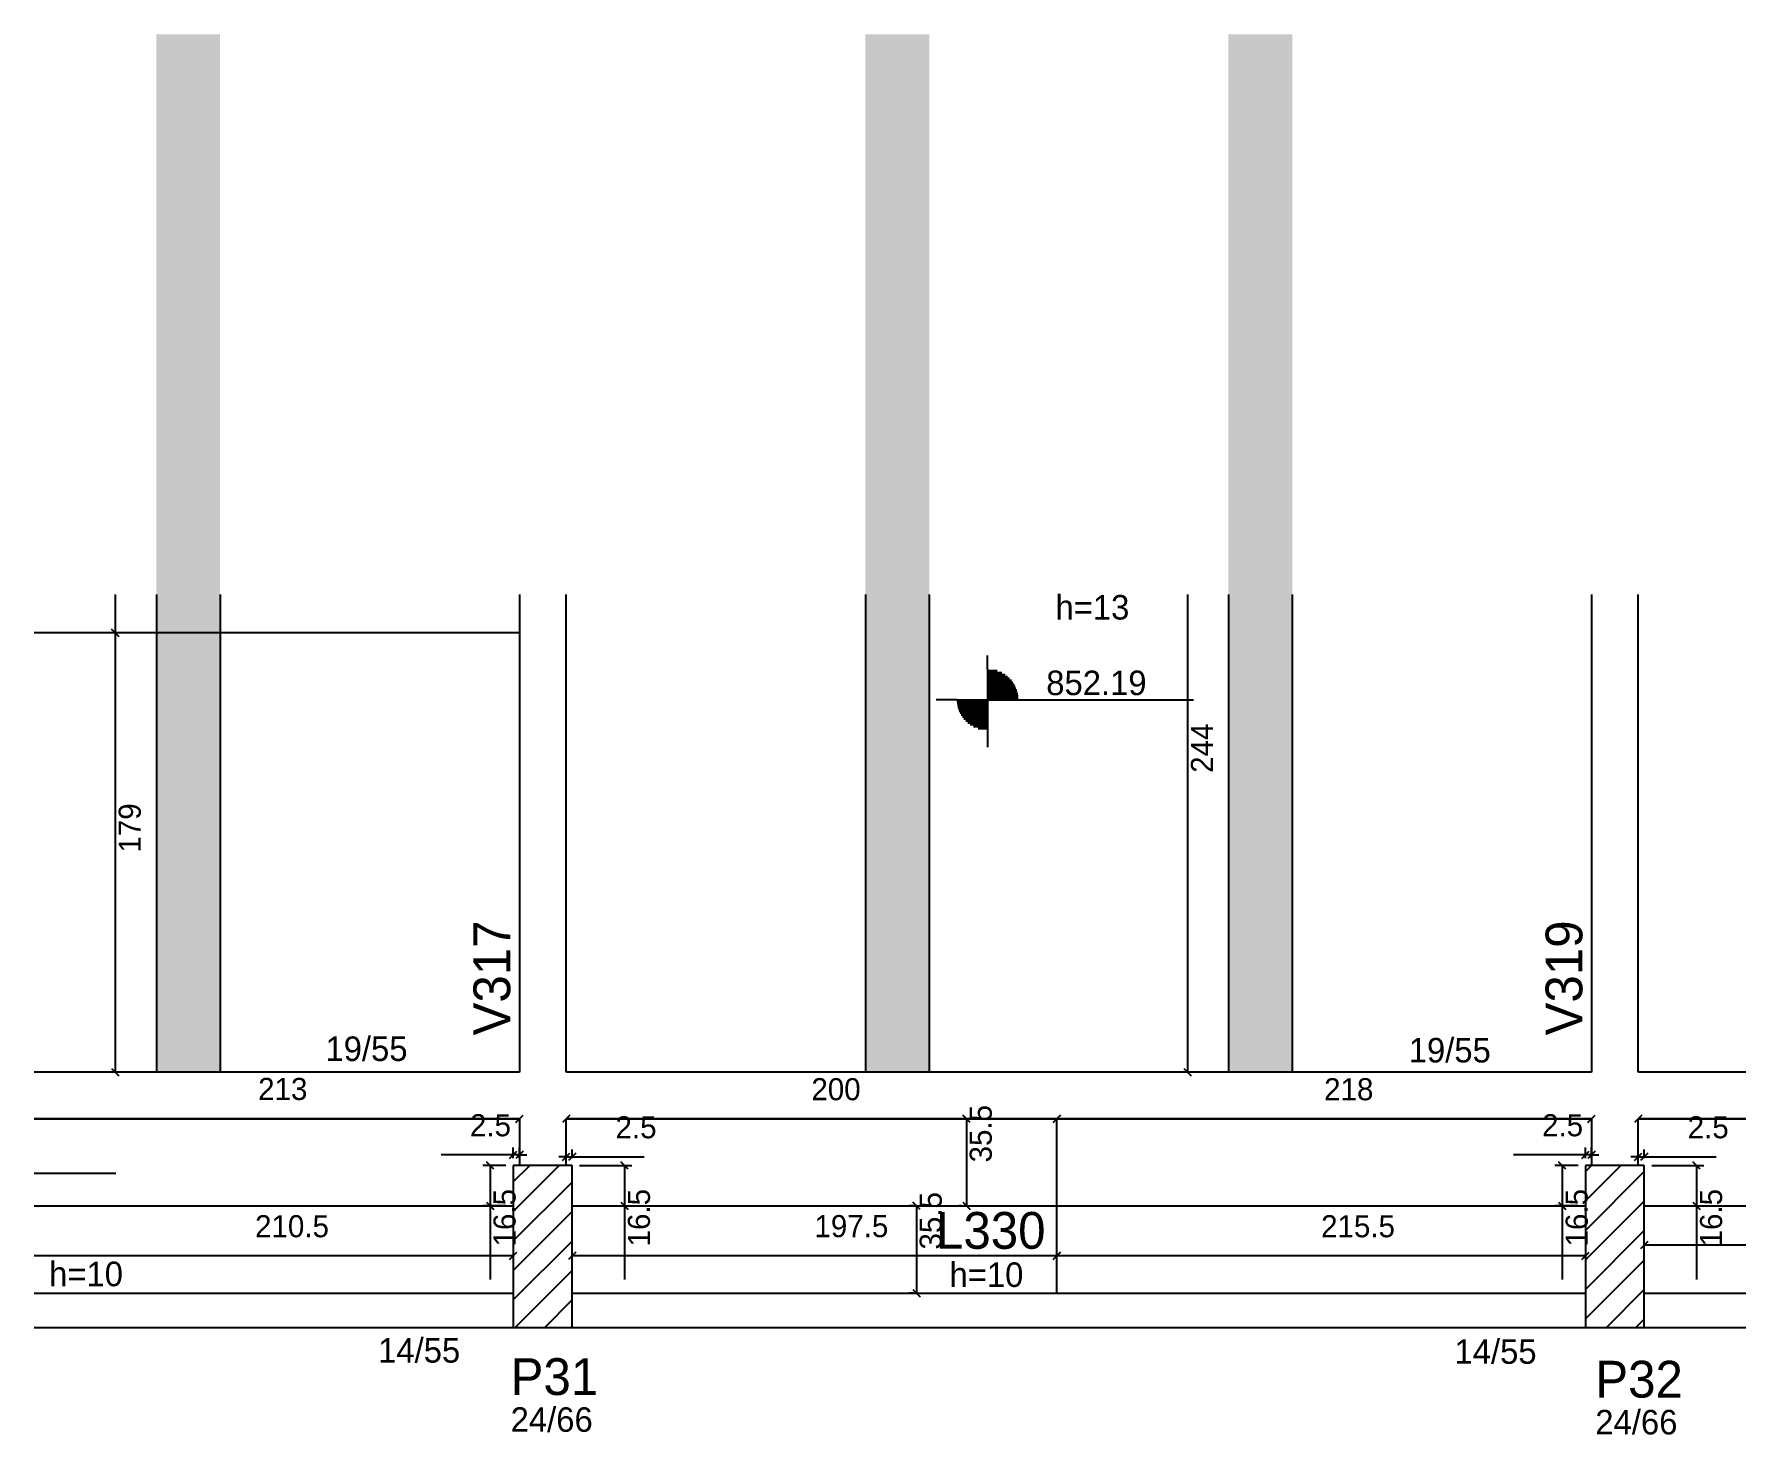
# Model space of a CAD drawing. Header units: metres. Extents: x 4261 to 4959, y 1520 to 2091.
import ezdxf

# ---------------------------------------------------------------- set-up
doc = ezdxf.new("R2010")
doc.units = ezdxf.units.M
for name, color, linetype in [('3', 7, 'Continuous'), ('4', 7, 'Continuous'), ('7', 7, 'Continuous'), ('Hachura', 7, 'Continuous'), ('Painéis', 7, 'Continuous')]:
    doc.layers.add(name, color=color, linetype=linetype)

msp = doc.modelspace()

# ---------------------------------------------------------------- hatches: boundary and pattern name
at = {"layer": 'Hachura'}
h = msp.add_hatch(color=7, dxfattribs=at)
h.dxf.hatch_style = 1
h.paths.add_polyline_path([(4311.08, 1667.94), (4337.08, 1667.94), (4337.08, 2090.94), (4311.08, 2090.94), (4311.08, 1667.94)])
h = msp.add_hatch(color=7, dxfattribs=at)
h.dxf.hatch_style = 1
h.paths.add_polyline_path([(4600.08, 1667.94), (4626.08, 1667.94), (4626.08, 2090.94), (4600.08, 2090.94), (4600.08, 1667.94)])
h = msp.add_hatch(color=7, dxfattribs=at)
h.dxf.hatch_style = 1
h.paths.add_polyline_path([(4748.08, 1667.94), (4774.08, 1667.94), (4774.08, 2090.94), (4748.08, 2090.94), (4748.08, 1667.94)])

# ---------------------------------------------------------------- linework, layer by layer
at = {"layer": '3', "color": 3, "lineweight": 25}
for p, q in [((4649.91, 1832.25), (4649.91, 1837.76)), ((4649.91, 1832.25), (4649.91, 1807.25)), ((4649.91, 1831.65), (4653.76, 1831.65)), ((4649.91, 1830.85), (4655.66, 1830.85)), ((4649.91, 1830.06), (4656.99, 1830.06)), ((4649.91, 1829.27), (4658.02, 1829.27)), ((4649.91, 1828.47), (4658.87, 1828.47)), ((4649.91, 1827.68), (4659.58, 1827.68)), ((4649.91, 1826.89), (4660.18, 1826.89)), ((4649.91, 1826.1), (4660.69, 1826.1)), ((4649.91, 1825.3), (4661.11, 1825.3)), ((4649.91, 1824.51), (4661.47, 1824.51)), ((4649.91, 1823.72), (4661.77, 1823.72)), ((4649.91, 1822.92), (4662, 1822.92)), ((4649.91, 1822.13), (4662.19, 1822.13)), ((4649.91, 1821.34), (4662.31, 1821.34)), ((4637.41, 1819.75), (4628.99, 1819.75)), ((4637.41, 1819.75), (4662.41, 1819.75)), ((4649.91, 1818.96), (4637.41, 1818.96)), ((4649.91, 1818.17), (4637.51, 1818.17)), ((4649.91, 1817.37), (4637.64, 1817.37)), ((4649.91, 1816.58), (4637.82, 1816.58)), ((4649.91, 1815.79), (4638.06, 1815.79)), ((4649.91, 1815), (4638.35, 1815)), ((4649.91, 1814.2), (4638.71, 1814.2)), ((4649.91, 1820.55), (4662.41, 1820.55)), ((4662.41, 1819.75), (4733.84, 1819.75)), ((4649.91, 1813.41), (4639.14, 1813.41)), ((4649.91, 1812.62), (4639.65, 1812.62)), ((4649.91, 1811.82), (4640.25, 1811.82)), ((4649.91, 1811.03), (4640.96, 1811.03)), ((4649.91, 1810.24), (4641.81, 1810.24)), ((4649.91, 1809.45), (4642.84, 1809.45)), ((4649.91, 1808.65), (4644.17, 1808.65)), ((4649.91, 1807.86), (4646.06, 1807.86)), ((4649.91, 1807.25), (4649.91, 1800.38)), ((4261.3, 1626.81), (4294.58, 1626.81)), ((4456.57, 1611.22), (4475.28, 1629.94)), ((4456.57, 1623.24), (4463.26, 1629.94)), ((4893.57, 1615.47), (4908.03, 1629.94)), ((4893.57, 1627.49), (4896.01, 1629.94)), ((4893.57, 1603.45), (4917.57, 1627.45)), ((4456.57, 1599.2), (4480.57, 1623.2)), ((4893.57, 1591.43), (4917.57, 1615.43)), ((4456.57, 1587.18), (4480.57, 1611.18)), ((4456.57, 1575.16), (4480.57, 1599.16)), ((4893.57, 1579.41), (4917.57, 1603.41)), ((4893.57, 1567.39), (4917.57, 1591.39)), ((4457.37, 1563.94), (4480.57, 1587.14)), ((4261.3, 1577.94), (4456.57, 1577.94)), ((4480.57, 1577.94), (4893.57, 1577.94)), ((4902.14, 1563.94), (4917.57, 1579.37)), ((4917.57, 1577.94), (4958.92, 1577.94)), ((4469.39, 1563.94), (4480.57, 1575.12)), ((4261.3, 1563.94), (4456.57, 1563.94)), ((4480.57, 1563.94), (4893.57, 1563.94)), ((4914.16, 1563.94), (4917.57, 1567.35)), ((4917.57, 1563.94), (4958.92, 1563.94))]:
    msp.add_line(p, q, dxfattribs=at)
for points in [[(4459.07, 1862.59), (4459.07, 1667.94)], [(4478.07, 1667.94), (4478.07, 1862.59)], [(4896.07, 1862.59), (4896.07, 1667.94)], [(4915.07, 1667.94), (4915.07, 1862.59)], [(4459.07, 1667.94), (4261.3, 1667.94)], [(4896.07, 1667.94), (4478.07, 1667.94)], [(4958.92, 1667.94), (4915.07, 1667.94)], [(4261.3, 1648.94), (4459.07, 1648.94)], [(4459.07, 1648.94), (4459.07, 1629.94)], [(4478.07, 1648.94), (4896.07, 1648.94)], [(4478.07, 1629.94), (4478.07, 1648.94)], [(4896.07, 1648.94), (4896.07, 1629.94)], [(4915.07, 1648.94), (4958.92, 1648.94)], [(4915.07, 1629.94), (4915.07, 1648.94)]]:
    msp.add_lwpolyline(points, dxfattribs=at)
at = {"layer": '7', "color": 7, "lineweight": 25}
for points in [[(4480.57, 1629.94), (4456.57, 1629.94)], [(4456.57, 1629.94), (4456.57, 1563.94)], [(4480.57, 1563.94), (4480.57, 1629.94)], [(4917.57, 1629.94), (4893.57, 1629.94)], [(4893.57, 1629.94), (4893.57, 1563.94)], [(4917.57, 1563.94), (4917.57, 1629.94)], [(4456.57, 1563.94), (4480.57, 1563.94)], [(4893.57, 1563.94), (4917.57, 1563.94)]]:
    msp.add_lwpolyline(points, dxfattribs=at)
at = {"layer": 'Painéis', "color": 4, "lineweight": 25}
for p, q in [((4294.33, 1862.59), (4294.33, 1846.94)), ((4731.33, 1862.59), (4731.33, 1667.94)), ((4294.33, 1846.94), (4294.33, 1667.94)), ((4459.07, 1648.94), (4261.3, 1648.94)), ((4678.07, 1648.94), (4478.07, 1648.94)), ((4639.04, 1648.94), (4638.28, 1648.94)), ((4641.28, 1648.94), (4641.28, 1613.44)), ((4896.07, 1648.94), (4678.07, 1648.94)), ((4958.92, 1648.94), (4915.07, 1648.94)), ((4456.57, 1634.24), (4427.21, 1634.24)), ((4456.57, 1632.94), (4456.57, 1637.24)), ((4459.07, 1634.24), (4456.57, 1634.24)), ((4459.07, 1632.94), (4459.07, 1637.24)), ((4459.07, 1634.24), (4462.07, 1634.24)), ((4478.07, 1633.42), (4475.07, 1633.42)), ((4478.07, 1632.94), (4478.07, 1636.42)), ((4478.07, 1633.42), (4480.57, 1633.42)), ((4480.57, 1632.94), (4480.57, 1636.42)), ((4480.57, 1633.42), (4509.92, 1633.42)), ((4893.57, 1634.24), (4864.21, 1634.24)), ((4893.57, 1632.94), (4893.57, 1637.24)), ((4896.07, 1634.24), (4893.57, 1634.24)), ((4896.07, 1632.94), (4896.07, 1637.24)), ((4896.07, 1634.24), (4899.07, 1634.24)), ((4915.07, 1633.42), (4912.07, 1633.42)), ((4915.07, 1632.94), (4915.07, 1636.42)), ((4915.07, 1633.42), (4917.57, 1633.42)), ((4917.57, 1632.94), (4917.57, 1636.42)), ((4917.57, 1633.42), (4946.92, 1633.42)), ((4453.57, 1629.94), (4444.1, 1629.94)), ((4447.1, 1629.94), (4447.1, 1613.44)), ((4483.57, 1629.94), (4504.87, 1629.94)), ((4501.87, 1629.94), (4501.87, 1613.44)), ((4890.57, 1629.94), (4881.1, 1629.94)), ((4884.1, 1629.94), (4884.1, 1613.44)), ((4920.57, 1629.94), (4941.87, 1629.94)), ((4938.87, 1629.94), (4938.87, 1613.44)), ((4453.57, 1613.44), (4444.1, 1613.44)), ((4447.1, 1613.44), (4447.1, 1583.47)), ((4483.57, 1613.44), (4504.87, 1613.44)), ((4501.87, 1613.44), (4501.87, 1583.47)), ((4619.8, 1613.44), (4617.91, 1613.44)), ((4620.91, 1613.44), (4620.91, 1577.94)), ((4639.04, 1613.44), (4638.28, 1613.44)), ((4890.57, 1613.44), (4881.1, 1613.44)), ((4884.1, 1613.44), (4884.1, 1583.47)), ((4920.57, 1613.44), (4941.87, 1613.44)), ((4938.87, 1613.44), (4938.87, 1583.47)), ((4456.57, 1593.1), (4261.3, 1593.1)), ((4678.07, 1593.1), (4480.57, 1593.1)), ((4893.57, 1593.1), (4678.07, 1593.1)), ((4958.92, 1597.46), (4917.57, 1597.46)), ((4619.8, 1577.94), (4617.91, 1577.94))]:
    msp.add_line(p, q, dxfattribs=at)
at = {"layer": 'Painéis', "color": 200, "lineweight": 25}
for p, q in [((4311.08, 1862.59), (4311.08, 1667.94)), ((4337.08, 1862.59), (4337.08, 1667.94)), ((4600.08, 1862.59), (4600.08, 1667.94)), ((4626.08, 1862.59), (4626.08, 1667.94)), ((4748.08, 1862.59), (4748.08, 1667.94)), ((4774.08, 1862.59), (4774.08, 1667.94)), ((4458.98, 1846.94), (4261.3, 1846.94)), ((4678.07, 1577.94), (4678.07, 1648.94)), ((4261.3, 1613.44), (4456.57, 1613.44)), ((4480.57, 1613.44), (4893.57, 1613.44)), ((4917.57, 1613.44), (4958.92, 1613.44))]:
    msp.add_line(p, q, dxfattribs=at)
at = {"layer": 'Painéis', "color": 0, "lineweight": 25}
for p, q in [((4292.83, 1848.44), (4295.83, 1845.44)), ((4295.83, 1845.44), (4292.83, 1848.44)), ((4292.83, 1669.44), (4295.83, 1666.44)), ((4729.83, 1669.44), (4732.83, 1666.44)), ((4457.57, 1647.44), (4460.57, 1650.44)), ((4479.57, 1650.44), (4476.57, 1647.44)), ((4642.78, 1647.44), (4639.78, 1650.44)), ((4679.57, 1650.44), (4676.57, 1647.44)), ((4676.57, 1647.44), (4679.57, 1650.44)), ((4894.57, 1647.44), (4897.57, 1650.44)), ((4916.57, 1650.44), (4913.57, 1647.44)), ((4455.07, 1632.74), (4458.07, 1635.74)), ((4460.57, 1635.74), (4457.57, 1632.74)), ((4476.57, 1631.92), (4479.57, 1634.92)), ((4482.07, 1634.92), (4479.07, 1631.92)), ((4892.07, 1632.74), (4895.07, 1635.74)), ((4897.57, 1635.74), (4894.57, 1632.74)), ((4913.57, 1631.92), (4916.57, 1634.92)), ((4919.07, 1634.92), (4916.07, 1631.92)), ((4448.6, 1628.44), (4445.6, 1631.44)), ((4503.37, 1628.44), (4500.37, 1631.44)), ((4885.6, 1628.44), (4882.6, 1631.44)), ((4940.37, 1628.44), (4937.37, 1631.44)), ((4445.6, 1614.94), (4448.6, 1611.94)), ((4500.37, 1614.94), (4503.37, 1611.94)), ((4622.41, 1611.94), (4619.41, 1614.94)), ((4639.78, 1614.94), (4642.78, 1611.94)), ((4882.6, 1614.94), (4885.6, 1611.94)), ((4937.37, 1614.94), (4940.37, 1611.94)), ((4919.07, 1598.96), (4916.07, 1595.96)), ((4455.07, 1591.6), (4458.07, 1594.6)), ((4482.07, 1594.6), (4479.07, 1591.6)), ((4679.57, 1594.6), (4676.57, 1591.6)), ((4676.57, 1591.6), (4679.57, 1594.6)), ((4892.07, 1591.6), (4895.07, 1594.6)), ((4619.41, 1579.44), (4622.41, 1576.44))]:
    msp.add_line(p, q, dxfattribs=at)

# ---------------------------------------------------------------- texts
at = {"layer": '3', "color": 3, "lineweight": 25}
for s, p in [('h=13', (4677.55, 1852.42)), ('852.19', (4673.79, 1821.61)), ('19/55', (4380, 1672.51)), ('19/55', (4821.54, 1671.92)), ('h=10', (4267.35, 1580.74)), ('h=10', (4634.36, 1580.44)), ('14/55', (4401.47, 1549.59)), ('14/55', (4840.2, 1549.12)), ('24/66', (4455.48, 1521.4)), ('24/66', (4897.6, 1520.34))]:
    msp.add_text(s, height=10, dxfattribs=at).set_placement(p)
at = {"layer": '4', "color": 4, "lineweight": 25}
for s, p in [('V317', (4455.32, 1682.94)), ('V319', (4892.32, 1682.94))]:
    msp.add_text(s, height=15, rotation=90, dxfattribs=at).set_placement(p)
for s, p in [('L330', (4628.88, 1595.98)), ('P31', (4455.48, 1536.4)), ('P32', (4897.6, 1535.34))]:
    msp.add_text(s, height=15, dxfattribs=at).set_placement(p)
at = {"layer": 'Painéis', "color": 240, "lineweight": 25}
for s, p in [('244', (4741.76, 1789.94)), ('179', (4304.73, 1757.44)), ('35.5', (4651.59, 1631.19)), ('16.5', (4457.5, 1596.95)), ('16.5', (4512.27, 1596.95)), ('35.5', (4631.21, 1595.69)), ('16.5', (4894.5, 1596.95)), ('16.5', (4949.27, 1596.95))]:
    msp.add_text(s, height=9, rotation=90, dxfattribs=at).set_placement(p)
for s, p in [('213', (4352.57, 1656.64)), ('200', (4578.07, 1656.53)), ('218', (4787.07, 1656.52)), ('2.5', (4438.89, 1641.84)), ('2.5', (4498.24, 1641.02)), ('2.5', (4875.89, 1641.84)), ('2.5', (4935.24, 1641.02)), ('210.5', (4351.32, 1600.69)), ('197.5', (4579.32, 1600.72)), ('215.5', (4785.82, 1600.69))]:
    msp.add_text(s, height=9, dxfattribs=at).set_placement(p)

doc.saveas('drawing.dxf')
